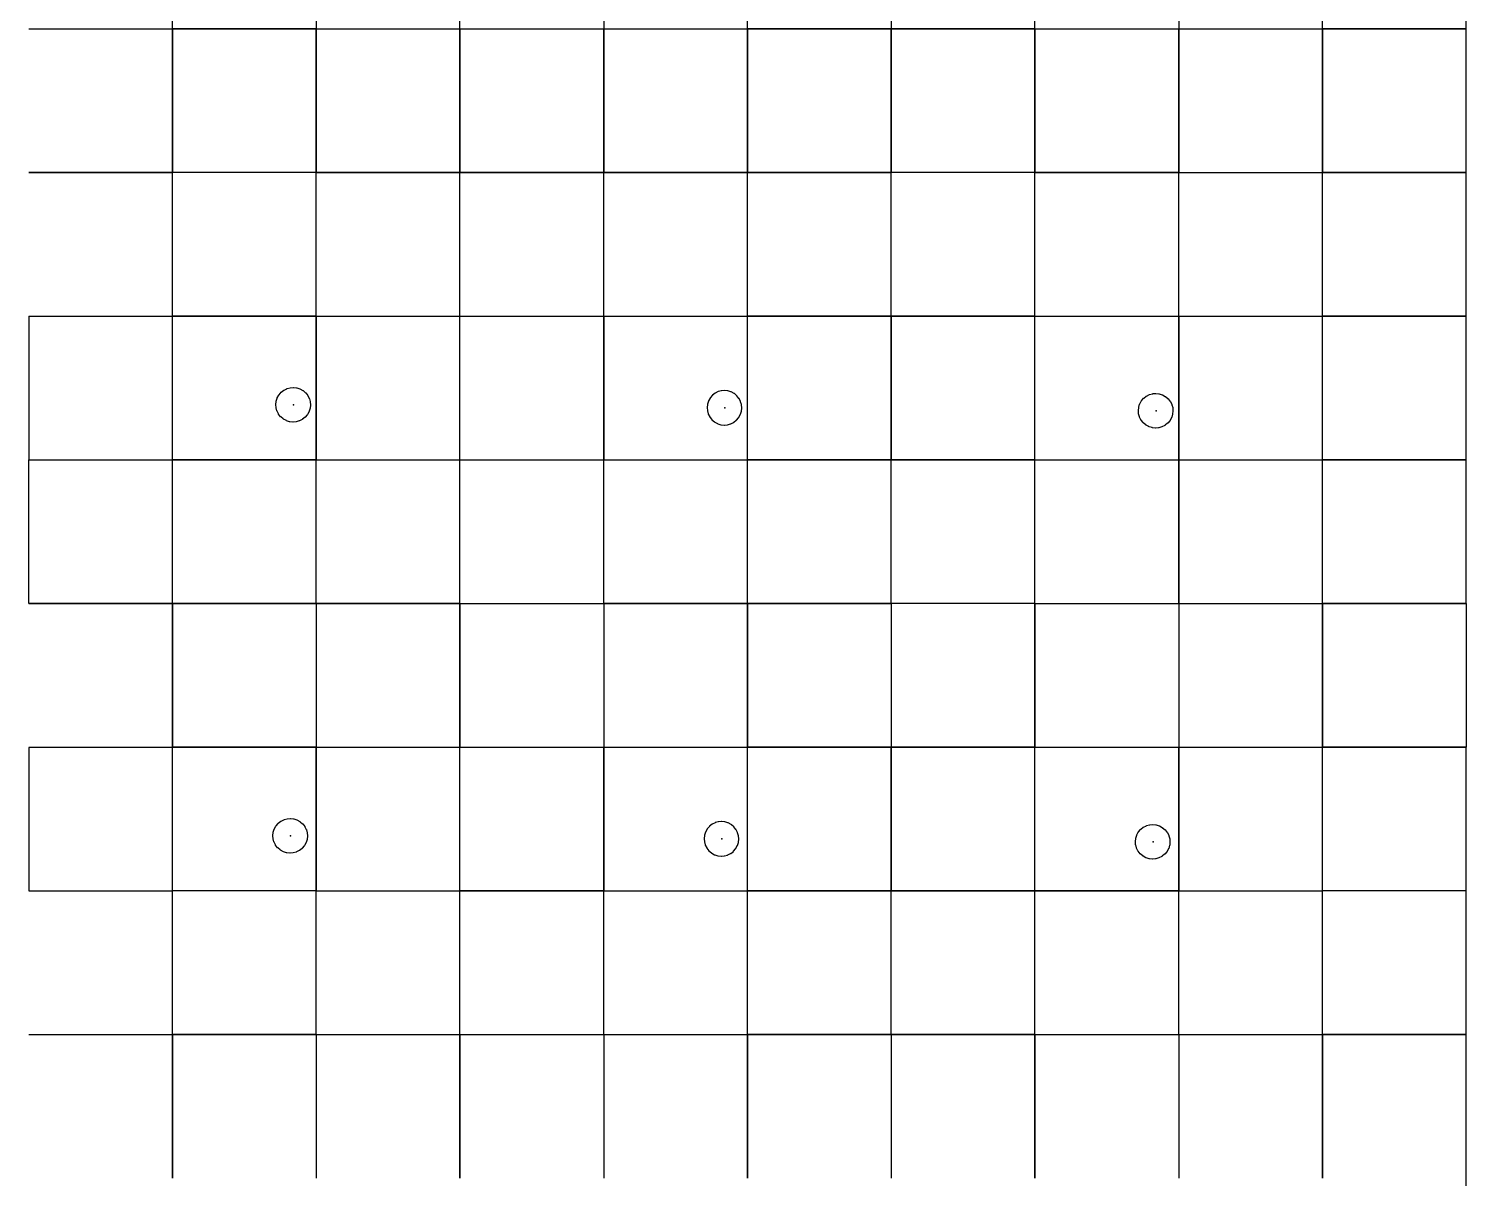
# Model space of a CAD drawing. Header units: metres. Extents: x 0 to 398, y -24 to 612.
# Drawn here: x 270 to 360, y 468 to 540 of the extents above; entities that cross this region are included whole.
import ezdxf

# ---------------------------------------------------------------- set-up
doc = ezdxf.new("R2010")
doc.units = ezdxf.units.M
doc.layers.add('LAYER_01_CUT', color=7, linetype='Continuous')
doc.layers.add('LAYER_04_GRID', color=7, linetype='Continuous')

msp = doc.modelspace()

# ---------------------------------------------------------------- linework, layer by layer
at = {"layer": 'LAYER_01_CUT'}
for points in [[(360, 531.006), (360, 540), (360, 540.006), (360, 549), (360, 549.006), (360, 558), (359.994, 558), (351, 558), (351, 566.994), (351, 567), (351, 575.994), (351, 576), (351, 584.994), (351, 585), (351, 593.994), (351, 594), (351, 602.994), (351, 603), (359.994, 603), (360, 603), (360, 594.006), (360, 594), (359.994, 594)], [(278.994, 540), (279, 540), (279, 548.994), (279, 549), (279, 557.994)], [(296.994, 540), (297, 540), (297, 548.994), (297, 549), (297, 557.994)], [(314.994, 540), (315, 540), (315, 548.994), (315, 549), (315, 557.994)], [(332.994, 540), (333, 540), (333, 548.994), (333, 549), (333, 557.994)], [(350.994, 540), (351, 540), (351, 548.994), (351, 549), (351, 557.994)], [(288, 548.994), (288, 540), (288, 540.006)], [(306, 548.994), (306, 540), (306, 540.006)], [(324, 548.994), (324, 540), (324, 540.006)], [(342, 548.994), (342, 540), (342, 540.006)], [(270.006, 540), (270, 540)], [(270, 540), (278.994, 540)], [(270.006, 540), (279, 540)], [(279, 540), (279, 540.006)], [(279, 539.994), (279, 540)], [(279, 531.006), (279, 540)], [(279, 540), (287.994, 540)], [(279, 540), (279.006, 540)], [(279, 539.994), (279, 531)], [(288, 540), (279.006, 540)], [(288, 540), (287.994, 540)], [(288, 539.994), (288, 540)], [(288, 531.006), (288, 540)], [(288, 540), (296.994, 540)], [(288, 540), (288.006, 540)], [(288, 539.994), (288, 531)], [(288.006, 540), (297, 540)], [(297, 540), (297, 540.006)], [(297.006, 540), (297, 540)], [(297, 539.994), (297, 540)], [(297, 531.006), (297, 540)], [(297, 540), (305.994, 540)], [(297, 539.994), (297, 531)], [(297.006, 540), (306, 540)], [(306, 540), (305.994, 540)], [(306, 539.994), (306, 540)], [(306, 531.006), (306, 540)], [(306, 540), (314.994, 540)], [(306, 540), (306.006, 540)], [(306, 539.994), (306, 531)], [(306.006, 540), (315, 540)], [(315, 540), (315, 540.006)], [(323.994, 540), (315, 540)], [(315.006, 540), (315, 540)], [(315, 539.994), (315, 540)], [(315, 531.006), (315, 540)], [(315, 539.994), (315, 531)], [(315.006, 540), (324, 540)], [(323.994, 540), (324, 540)], [(324, 539.994), (324, 540)], [(324, 531.006), (324, 540)], [(324, 540), (332.994, 540)], [(324, 540), (324.006, 540)], [(324, 539.994), (324, 531)], [(333, 540), (324.006, 540)], [(333, 540), (333, 540.006)], [(333, 539.994), (333, 540)], [(333, 531.006), (333, 540)], [(333, 540), (341.994, 540)], [(333, 540), (333.006, 540)], [(333, 539.994), (333, 531)], [(333.006, 540), (342, 540)], [(341.994, 540), (342, 540)], [(342.006, 540), (342, 540)], [(342, 539.994), (342, 540)], [(342, 531.006), (342, 540)], [(342, 540), (350.994, 540)], [(342, 539.994), (342, 531), (350.994, 531)], [(342.006, 540), (351, 540)], [(351, 540), (351, 540.006)], [(351, 539.994), (351, 540)], [(351, 531.006), (351, 540)], [(351, 540), (359.994, 540)], [(351, 540), (351.006, 540)], [(351, 539.994), (351, 531)], [(360, 540), (351.006, 540)], [(360, 540), (359.994, 540)], [(278.994, 531), (270, 531), (270.006, 531)], [(270, 521.994), (270, 513), (278.994, 513), (279, 513), (279, 521.994), (279, 522), (279, 530.994)], [(270.006, 531), (279, 531)], [(279, 531), (278.994, 531)], [(279, 531.006), (279, 531)], [(287.994, 531), (279, 531), (279.006, 531)], [(279, 530.994), (279, 531)], [(279, 522.006), (279, 531)], [(288, 531), (279.006, 531)], [(288, 531), (287.994, 531)], [(287.994, 522), (288, 522), (288, 530.994)], [(288, 531.006), (288, 531)], [(296.994, 531), (288, 531), (288.006, 531)], [(288, 530.994), (288, 531)], [(288, 522.006), (288, 531)], [(288, 521.994), (288, 513), (296.994, 513), (297, 513), (297, 521.994), (297, 522), (297, 530.994)], [(288.006, 531), (297, 531)], [(296.994, 531), (297, 531)], [(297, 531.006), (297, 531)], [(305.994, 531), (297, 531), (297.006, 531)], [(297, 530.994), (297, 531)], [(297, 522.006), (297, 531)], [(297.006, 531), (306, 531)], [(306, 531), (305.994, 531)], [(305.994, 522), (306, 522), (306, 530.994)], [(306, 531.006), (306, 531)], [(314.994, 531), (306, 531), (306.006, 531)], [(306, 530.994), (306, 531)], [(306, 522.006), (306, 531)], [(306, 521.994), (306, 513), (314.994, 513), (315, 513), (315, 521.994), (315, 522), (315, 530.994)], [(306.006, 531), (315, 531)], [(314.994, 531), (315, 531)], [(315, 531.006), (315, 531)], [(323.994, 531), (315, 531), (315.006, 531)], [(315, 530.994), (315, 531)], [(315, 522.006), (315, 531)], [(315.006, 531), (324, 531)], [(323.994, 531), (324, 531)], [(323.994, 522), (324, 522), (324, 530.994)], [(324, 531.006), (324, 531)], [(332.994, 531), (324, 531), (324.006, 531)], [(324, 530.994), (324, 531)], [(324, 522.006), (324, 531)], [(324, 521.994), (324, 513), (332.994, 513), (333, 513), (333, 521.994), (333, 522), (333, 530.994)], [(333, 531), (324.006, 531)], [(333, 531), (332.994, 531)], [(333, 531.006), (333, 531)], [(341.994, 531), (333, 531), (333.006, 531)], [(333, 530.994), (333, 531)], [(333, 522.006), (333, 531)], [(333.006, 531), (342, 531)], [(341.994, 531), (342, 531)], [(341.994, 522), (342, 522), (342, 530.994)], [(342, 531.006), (342, 531)], [(342.006, 531), (342, 531)], [(342, 530.994), (342, 531)], [(342, 522.006), (342, 531)], [(342.006, 531), (351, 531)], [(351, 531), (350.994, 531)], [(351, 531.006), (351, 531)], [(360, 459.006), (360, 468), (360, 468.006), (360, 477), (360, 477.006), (360, 486), (359.994, 486), (351, 486), (351, 494.994), (351, 495), (351, 503.994), (351, 504), (351, 512.994), (351, 513), (351, 521.994), (351, 522), (351, 530.994), (351, 531), (359.994, 531), (360, 531), (351.006, 531)], [(351, 522.006), (351, 531)], [(351, 531), (351.006, 531)], [(360, 531.006), (360, 531)], [(360, 522.006), (360, 531)], [(270.006, 522), (270, 522)], [(270, 522), (278.994, 522)], [(270.006, 522), (279, 522)], [(279, 522), (278.994, 522)], [(279, 522), (279, 522.006)], [(279, 513.006), (279, 522)], [(279, 522), (287.994, 522)], [(279, 522), (279.006, 522)], [(288, 522), (279.006, 522)], [(288, 522), (288, 522.006)], [(288, 513.006), (288, 522)], [(288, 522), (288, 521.994)], [(288, 522), (296.994, 522)], [(288, 522), (288.006, 522)], [(288.006, 522), (297, 522)], [(296.994, 522), (297, 522)], [(297, 522), (297, 522.006)], [(297.006, 522), (297, 522)], [(297, 513.006), (297, 522)], [(297, 522), (305.994, 522)], [(297.006, 522), (306, 522)], [(306, 522), (306, 522.006)], [(306, 513.006), (306, 522)], [(306, 522), (306, 521.994)], [(306, 522), (314.994, 522)], [(306, 522), (306.006, 522)], [(306.006, 522), (315, 522)], [(314.994, 522), (315, 522)], [(315, 522), (315, 522.006)], [(323.994, 522), (315, 522)], [(315.006, 522), (315, 522)], [(315, 513.006), (315, 522)], [(315.006, 522), (324, 522)], [(324, 522), (324, 522.006)], [(324, 513.006), (324, 522)], [(324, 522), (324, 521.994)], [(324, 522), (332.994, 522)], [(324, 522), (324.006, 522)], [(333, 522), (324.006, 522)], [(333, 522), (332.994, 522)], [(333, 522), (333, 522.006)], [(333, 513.006), (333, 522)], [(333, 522), (341.994, 522)], [(333, 522), (333.006, 522)], [(333.006, 522), (342, 522)], [(342, 522), (342, 522.006)], [(342.006, 522), (342, 522)], [(342, 513.006), (342, 522)], [(342, 522), (342, 521.994)], [(342, 522), (350.994, 522)], [(342, 521.994), (342, 513), (350.994, 513)], [(342.006, 522), (351, 522)], [(351, 522), (350.994, 522)], [(351, 522), (351, 522.006)], [(351, 513.006), (351, 522)], [(351, 522), (359.994, 522)], [(351, 522), (351.006, 522)], [(360, 522), (351.006, 522)], [(360, 522.006), (360, 522), (359.994, 522)], [(360, 513.006), (360, 522)], [(285.489, 516.271), (285.474, 516.45), (285.474, 516.458), (285.474, 516.466), (285.494, 516.656), (285.495, 516.665), (285.497, 516.673), (285.555, 516.861), (285.558, 516.869), (285.561, 516.877), (285.657, 517.054), (285.662, 517.061), (285.673, 517.075), (285.804, 517.23), (285.811, 517.235), (285.97, 517.361), (285.977, 517.366), (285.985, 517.37), (286.162, 517.459), (286.17, 517.462), (286.178, 517.465), (286.362, 517.516), (286.37, 517.518), (286.377, 517.519), (286.557, 517.533), (286.564, 517.534), (286.573, 517.533), (286.763, 517.514), (286.771, 517.512), (286.779, 517.51), (286.967, 517.453), (286.975, 517.45), (286.983, 517.446), (287.16, 517.35), (287.167, 517.345), (287.181, 517.334), (287.336, 517.203), (287.342, 517.196), (287.467, 517.037), (287.472, 517.03), (287.476, 517.022), (287.565, 516.845), (287.569, 516.837), (287.571, 516.829), (287.622, 516.646), (287.624, 516.638), (287.625, 516.63), (287.64, 516.451), (287.64, 516.443), (287.64, 516.435), (287.62, 516.245), (287.619, 516.236), (287.617, 516.228), (287.559, 516.04), (287.556, 516.032), (287.552, 516.024), (287.456, 515.847), (287.452, 515.84), (287.44, 515.826), (287.309, 515.671), (287.303, 515.665), (287.144, 515.54), (287.136, 515.535), (287.129, 515.531), (286.951, 515.442), (286.944, 515.439), (286.936, 515.436), (286.752, 515.385), (286.744, 515.383), (286.736, 515.382), (286.557, 515.367), (286.549, 515.367), (286.541, 515.368), (286.351, 515.387), (286.342, 515.388), (286.334, 515.391), (286.146, 515.448), (286.138, 515.451), (286.13, 515.455), (285.954, 515.551), (285.946, 515.556), (285.933, 515.567), (285.777, 515.698), (285.772, 515.704), (285.647, 515.864), (285.642, 515.871), (285.637, 515.878), (285.548, 516.056), (285.545, 516.064), (285.542, 516.072), (285.491, 516.255), (285.49, 516.263), (285.489, 516.271)], [(313.951, 515.256), (314.128, 515.344), (314.136, 515.349), (314.143, 515.354), (314.302, 515.479), (314.309, 515.485), (314.44, 515.64), (314.451, 515.653), (314.456, 515.661), (314.552, 515.838), (314.555, 515.845), (314.558, 515.854), (314.616, 516.041), (314.618, 516.05), (314.619, 516.058), (314.639, 516.248), (314.639, 516.256), (314.639, 516.264), (314.624, 516.443), (314.623, 516.451), (314.621, 516.459), (314.571, 516.643), (314.568, 516.651), (314.565, 516.659), (314.476, 516.836), (314.471, 516.843), (314.466, 516.851), (314.341, 517.01), (314.335, 517.017), (314.18, 517.147), (314.167, 517.159), (314.159, 517.163), (313.982, 517.259), (313.975, 517.263), (313.966, 517.266), (313.779, 517.324), (313.771, 517.326), (313.762, 517.327), (313.572, 517.347), (313.564, 517.347), (313.556, 517.347), (313.377, 517.332), (313.369, 517.331), (313.361, 517.329), (313.177, 517.278), (313.169, 517.276), (313.162, 517.272), (312.984, 517.184), (312.977, 517.179), (312.969, 517.174), (312.81, 517.049), (312.803, 517.043), (312.673, 516.888), (312.661, 516.875), (312.657, 516.867), (312.561, 516.69), (312.557, 516.682), (312.554, 516.674), (312.496, 516.486), (312.494, 516.478), (312.493, 516.47), (312.473, 516.28), (312.473, 516.271), (312.473, 516.264), (312.488, 516.085), (312.489, 516.077), (312.491, 516.069), (312.542, 515.885), (312.544, 515.877), (312.548, 515.869), (312.637, 515.692), (312.641, 515.684), (312.646, 515.677), (312.771, 515.518), (312.777, 515.511), (312.932, 515.381), (312.946, 515.369), (312.953, 515.365), (313.13, 515.269), (313.138, 515.265), (313.146, 515.262), (313.334, 515.204), (313.342, 515.202), (313.35, 515.201), (313.54, 515.181), (313.549, 515.181), (313.556, 515.181), (313.736, 515.196), (313.743, 515.197), (313.751, 515.199), (313.935, 515.249), (313.943, 515.252), (313.951, 515.256)], [(339.553, 516.488), (339.556, 516.496), (339.56, 516.504), (339.656, 516.681), (339.661, 516.688), (339.672, 516.702), (339.803, 516.857), (339.809, 516.863), (339.969, 516.988), (339.976, 516.993), (339.983, 516.997), (340.161, 517.086), (340.169, 517.089), (340.177, 517.092), (340.36, 517.143), (340.368, 517.145), (340.376, 517.146), (340.555, 517.161), (340.563, 517.161), (340.571, 517.16), (340.761, 517.141), (340.77, 517.139), (340.778, 517.137), (340.966, 517.08), (340.974, 517.077), (340.982, 517.073), (341.159, 516.977), (341.166, 516.972), (341.18, 516.961), (341.335, 516.83), (341.341, 516.823), (341.466, 516.664), (341.471, 516.657), (341.475, 516.649), (341.564, 516.472), (341.567, 516.464), (341.57, 516.456), (341.621, 516.273), (341.623, 516.265), (341.624, 516.257), (341.638, 516.078), (341.639, 516.07), (341.638, 516.062), (341.619, 515.872), (341.618, 515.863), (341.615, 515.855), (341.558, 515.667), (341.555, 515.659), (341.551, 515.651), (341.455, 515.474), (341.45, 515.467), (341.439, 515.453), (341.308, 515.298), (341.302, 515.292), (341.142, 515.167), (341.135, 515.162), (341.128, 515.158), (340.95, 515.069), (340.942, 515.066), (340.934, 515.063), (340.751, 515.012), (340.743, 515.01), (340.735, 515.009), (340.556, 514.994), (340.548, 514.994), (340.54, 514.995), (340.35, 515.014), (340.341, 515.016), (340.333, 515.018), (340.145, 515.075), (340.137, 515.078), (340.129, 515.082), (339.952, 515.178), (339.945, 515.183), (339.931, 515.194), (339.776, 515.325), (339.77, 515.332), (339.645, 515.491), (339.64, 515.498), (339.636, 515.506), (339.547, 515.683), (339.544, 515.691), (339.541, 515.699), (339.49, 515.882), (339.488, 515.89), (339.487, 515.898), (339.473, 516.077), (339.472, 516.085), (339.473, 516.093), (339.492, 516.283), (339.493, 516.292), (339.496, 516.3), (339.553, 516.488)], [(270.006, 513), (270, 513)], [(278.994, 504), (270, 504), (270, 512.994)], [(270.006, 513), (279, 513)], [(279, 513.006), (279, 513)], [(279, 512.994), (279, 513)], [(279, 504.006), (279, 513)], [(279, 513), (287.994, 513)], [(279, 513), (279.006, 513)], [(287.994, 486), (279, 486), (279, 494.994), (279, 495), (279, 503.994), (279, 504), (279, 512.994)], [(288, 513), (279.006, 513)], [(288, 513), (287.994, 513)], [(288, 513.006), (288, 513)], [(288, 512.994), (288, 513)], [(288, 504.006), (288, 513)], [(288, 513), (288.006, 513)], [(296.994, 504), (288, 504), (288, 512.994)], [(288.006, 513), (297, 513)], [(297, 513.006), (297, 513)], [(297.006, 513), (297, 513)], [(297, 512.994), (297, 513)], [(297, 504.006), (297, 513)], [(297, 513), (305.994, 513)], [(305.994, 486), (297, 486), (297, 494.994), (297, 495), (297, 503.994), (297, 504), (297, 512.994)], [(297.006, 513), (306, 513)], [(306, 513), (305.994, 513)], [(306, 513.006), (306, 513)], [(306, 512.994), (306, 513)], [(306, 504.006), (306, 513)], [(306, 513), (306.006, 513)], [(314.994, 504), (306, 504), (306, 512.994)], [(306.006, 513), (315, 513)], [(315, 513.006), (315, 513)], [(323.994, 513), (315, 513)], [(315.006, 513), (315, 513)], [(315, 512.994), (315, 513)], [(315, 504.006), (315, 513)], [(323.994, 486), (315, 486), (315, 494.994), (315, 495), (315, 503.994), (315, 504), (315, 512.994)], [(315.006, 513), (324, 513)], [(323.994, 513), (324, 513)], [(324, 513.006), (324, 513)], [(324, 512.994), (324, 513)], [(324, 504.006), (324, 513)], [(324, 513), (324.006, 513)], [(332.994, 504), (324, 504), (324, 512.994)], [(333, 513), (324.006, 513)], [(333, 513.006), (333, 513)], [(333, 512.994), (333, 513)], [(333, 504.006), (333, 513)], [(333, 513), (341.994, 513)], [(333, 513), (333.006, 513)], [(341.994, 486), (333, 486), (333, 494.994), (333, 495), (333, 503.994), (333, 504), (333, 512.994)], [(333.006, 513), (342, 513)], [(341.994, 513), (342, 513)], [(342, 513.006), (342, 513)], [(342.006, 513), (342, 513)], [(342, 512.994), (342, 513)], [(342, 504.006), (342, 513)], [(342, 512.994), (342, 504), (342, 504.006)], [(342.006, 513), (351, 513)], [(351, 513), (350.994, 513)], [(351, 513.006), (351, 513)], [(351, 504.006), (351, 513)], [(351, 513), (359.994, 513)], [(351, 513), (351.006, 513)], [(360, 513), (351.006, 513)], [(360, 513.006), (360, 513), (359.994, 513)], [(360, 504.006), (360, 513)], [(270.006, 504), (270, 504)], [(270.006, 504), (279, 504)], [(279, 504), (278.994, 504)], [(279, 504), (279, 504.006)], [(279, 504), (279, 495.006)], [(279, 504), (287.994, 504)], [(279, 504), (279.006, 504)], [(288, 504), (279.006, 504)], [(288, 504), (287.994, 504)], [(288, 504), (288, 504.006)], [(288, 504), (288, 503.994)], [(288, 504), (288, 495.006)], [(288, 504), (288.006, 504)], [(288, 503.994), (288, 495), (288, 495.006)], [(288.006, 504), (297, 504)], [(296.994, 504), (297, 504)], [(297, 504), (297, 504.006)], [(297.006, 504), (297, 504)], [(297, 504), (297, 495.006)], [(297, 504), (305.994, 504)], [(297.006, 504), (306, 504)], [(306, 504), (305.994, 504)], [(306, 504), (306, 504.006)], [(306, 504), (306, 503.994)], [(306, 504), (306, 495.006)], [(306, 504), (306.006, 504)], [(306, 503.994), (306, 495), (306, 495.006)], [(306.006, 504), (315, 504)], [(314.994, 504), (315, 504)], [(315, 504), (315, 504.006)], [(323.994, 504), (315, 504)], [(315.006, 504), (315, 504)], [(315, 504), (315, 495.006)], [(315.006, 504), (324, 504)], [(323.994, 504), (324, 504)], [(324, 504), (324, 504.006)], [(324, 504), (324, 503.994)], [(324, 504), (324, 495.006)], [(324, 504), (324.006, 504)], [(324, 503.994), (324, 495), (324, 495.006)], [(333, 504), (324.006, 504)], [(333, 504), (332.994, 504)], [(333, 504), (333, 504.006)], [(333, 504), (333, 495.006)], [(333, 504), (341.994, 504)], [(333, 504), (333.006, 504)], [(333.006, 504), (342, 504)], [(341.994, 504), (342, 504)], [(342.006, 504), (342, 504)], [(342, 504), (342, 503.994)], [(342, 504), (342, 495.006)], [(342, 504), (350.994, 504)], [(342, 503.994), (342, 495), (342, 495.006)], [(342.006, 504), (351, 504)], [(351, 504), (350.994, 504)], [(351, 504), (351, 504.006)], [(351, 504), (351, 495.006)], [(351, 504), (359.994, 504)], [(351, 504), (351.006, 504)], [(360, 504), (351.006, 504)], [(360, 504.006), (360, 504), (360, 495.006), (360, 495), (359.994, 495)], [(360, 504), (359.994, 504)], [(270.006, 495), (270, 495)], [(270, 495), (278.994, 495)], [(270, 494.994), (270, 486), (278.994, 486)], [(270.006, 495), (279, 495)], [(279, 495), (278.994, 495)], [(279, 495), (279, 495.006)], [(279, 486.006), (279, 495)], [(279, 495), (287.994, 495)], [(279, 495), (279.006, 495)], [(288, 495), (279.006, 495)], [(288, 495), (287.994, 495)], [(288, 486.006), (288, 495)], [(288, 495), (288, 494.994)], [(288, 495), (296.994, 495)], [(288, 495), (288.006, 495)], [(288, 494.994), (288, 486), (296.994, 486)], [(288.006, 495), (297, 495)], [(296.994, 495), (297, 495)], [(297, 495), (297, 495.006)], [(297.006, 495), (297, 495)], [(297, 486.006), (297, 495)], [(297, 495), (305.994, 495)], [(297.006, 495), (306, 495)], [(306, 495), (305.994, 495)], [(306, 486.006), (306, 495)], [(306, 495), (306, 494.994)], [(306, 495), (314.994, 495)], [(306, 495), (306.006, 495)], [(306, 494.994), (306, 486), (314.994, 486)], [(306.006, 495), (315, 495)], [(314.994, 495), (315, 495)], [(315, 495), (315, 495.006)], [(323.994, 495), (315, 495)], [(315.006, 495), (315, 495)], [(315, 486.006), (315, 495)], [(315.006, 495), (324, 495)], [(323.994, 495), (324, 495)], [(324, 486.006), (324, 495)], [(324, 495), (324, 494.994)], [(324, 495), (332.994, 495)], [(324, 495), (324.006, 495)], [(324, 494.994), (324, 486), (332.994, 486)], [(333, 495), (324.006, 495)], [(333, 495), (332.994, 495)], [(333, 495), (333, 495.006)], [(333, 486.006), (333, 495)], [(333, 495), (341.994, 495)], [(333, 495), (333.006, 495)], [(333.006, 495), (342, 495)], [(341.994, 495), (342, 495)], [(342.006, 495), (342, 495)], [(342, 486.006), (342, 495)], [(342, 495), (342, 494.994)], [(342, 495), (350.994, 495)], [(342, 494.994), (342, 486), (350.994, 486)], [(342.006, 495), (351, 495)], [(351, 495), (350.994, 495)], [(351, 495), (351, 495.006)], [(351, 486.006), (351, 495)], [(351, 495), (359.994, 495)], [(351, 495), (351.006, 495)], [(360, 495), (351.006, 495)], [(360, 486.006), (360, 495)], [(285.624, 490.236), (285.784, 490.361), (285.791, 490.366), (285.798, 490.371), (285.976, 490.46), (285.984, 490.463), (285.992, 490.466), (286.175, 490.516), (286.183, 490.518), (286.191, 490.519), (286.37, 490.534), (286.378, 490.534), (286.386, 490.534), (286.576, 490.514), (286.585, 490.513), (286.593, 490.511), (286.781, 490.453), (286.789, 490.45), (286.797, 490.447), (286.973, 490.35), (286.981, 490.346), (286.994, 490.335), (287.15, 490.204), (287.155, 490.197), (287.281, 490.038), (287.286, 490.031), (287.29, 490.023), (287.379, 489.846), (287.382, 489.838), (287.385, 489.83), (287.436, 489.646), (287.437, 489.638), (287.438, 489.63), (287.453, 489.451), (287.454, 489.444), (287.453, 489.435), (287.434, 489.245), (287.432, 489.237), (287.43, 489.229), (287.373, 489.041), (287.37, 489.033), (287.366, 489.025), (287.27, 488.848), (287.265, 488.84), (287.254, 488.827), (287.123, 488.672), (287.116, 488.666), (286.957, 488.541), (286.95, 488.536), (286.942, 488.531), (286.765, 488.443), (286.757, 488.439), (286.749, 488.437), (286.566, 488.386), (286.558, 488.384), (286.55, 488.383), (286.37, 488.368), (286.363, 488.368), (286.355, 488.368), (286.164, 488.388), (286.156, 488.389), (286.148, 488.391), (285.96, 488.449), (285.952, 488.452), (285.944, 488.456), (285.767, 488.552), (285.76, 488.556), (285.746, 488.568), (285.591, 488.698), (285.585, 488.705), (285.46, 488.864), (285.455, 488.872), (285.451, 488.879), (285.362, 489.056), (285.358, 489.064), (285.356, 489.072), (285.305, 489.256), (285.303, 489.264), (285.302, 489.272), (285.287, 489.451), (285.287, 489.459), (285.288, 489.467), (285.307, 489.657), (285.308, 489.665), (285.31, 489.674), (285.368, 489.861), (285.371, 489.87), (285.375, 489.877), (285.471, 490.054), (285.476, 490.062), (285.487, 490.075), (285.618, 490.23), (285.624, 490.236)], [(313.147, 488.205), (313.155, 488.203), (313.163, 488.201), (313.354, 488.182), (313.362, 488.181), (313.37, 488.182), (313.549, 488.197), (313.557, 488.198), (313.565, 488.199), (313.748, 488.25), (313.756, 488.253), (313.764, 488.256), (313.941, 488.345), (313.949, 488.349), (313.956, 488.354), (314.115, 488.48), (314.122, 488.485), (314.253, 488.64), (314.264, 488.654), (314.269, 488.661), (314.365, 488.838), (314.369, 488.846), (314.372, 488.854), (314.429, 489.042), (314.431, 489.05), (314.433, 489.059), (314.452, 489.249), (314.453, 489.257), (314.452, 489.265), (314.438, 489.444), (314.437, 489.452), (314.435, 489.46), (314.384, 489.643), (314.381, 489.651), (314.378, 489.659), (314.289, 489.837), (314.285, 489.844), (314.28, 489.851), (314.155, 490.011), (314.149, 490.017), (313.994, 490.148), (313.98, 490.159), (313.972, 490.164), (313.796, 490.26), (313.788, 490.264), (313.78, 490.267), (313.592, 490.324), (313.584, 490.327), (313.575, 490.328), (313.385, 490.347), (313.377, 490.348), (313.369, 490.348), (313.19, 490.333), (313.182, 490.332), (313.174, 490.33), (312.991, 490.279), (312.983, 490.277), (312.975, 490.273), (312.797, 490.184), (312.79, 490.18), (312.783, 490.175), (312.623, 490.05), (312.617, 490.044), (312.486, 489.889), (312.475, 489.875), (312.47, 489.868), (312.374, 489.691), (312.37, 489.683), (312.367, 489.675), (312.309, 489.487), (312.307, 489.479), (312.306, 489.471), (312.287, 489.28), (312.286, 489.272), (312.286, 489.264), (312.301, 489.085), (312.302, 489.077), (312.304, 489.069), (312.355, 488.886), (312.357, 488.878), (312.361, 488.87), (312.45, 488.693), (312.454, 488.685), (312.459, 488.678), (312.584, 488.519), (312.59, 488.512), (312.745, 488.381), (312.759, 488.37), (312.766, 488.365), (312.943, 488.269), (312.951, 488.265), (312.959, 488.262), (313.147, 488.205)], [(340.949, 488.163), (340.941, 488.159), (340.764, 488.07), (340.756, 488.066), (340.748, 488.064), (340.564, 488.013), (340.556, 488.011), (340.548, 488.01), (340.369, 487.995), (340.361, 487.995), (340.353, 487.995), (340.163, 488.015), (340.155, 488.016), (340.146, 488.018), (339.959, 488.076), (339.951, 488.079), (339.943, 488.083), (339.766, 488.179), (339.758, 488.183), (339.745, 488.195), (339.59, 488.326), (339.584, 488.332), (339.459, 488.491), (339.454, 488.499), (339.449, 488.506), (339.361, 488.684), (339.357, 488.691), (339.354, 488.699), (339.304, 488.883), (339.302, 488.891), (339.301, 488.899), (339.286, 489.078), (339.286, 489.086), (339.286, 489.094), (339.306, 489.284), (339.307, 489.292), (339.309, 489.301), (339.367, 489.489), (339.37, 489.497), (339.374, 489.504), (339.47, 489.681), (339.474, 489.689), (339.486, 489.702), (339.616, 489.857), (339.623, 489.863), (339.782, 489.988), (339.789, 489.993), (339.797, 489.998), (339.974, 490.087), (339.982, 490.09), (339.99, 490.093), (340.174, 490.143), (340.182, 490.145), (340.19, 490.146), (340.369, 490.161), (340.377, 490.161), (340.385, 490.161), (340.575, 490.141), (340.583, 490.14), (340.592, 490.138), (340.779, 490.08), (340.787, 490.077), (340.795, 490.074), (340.972, 489.978), (340.98, 489.973), (340.993, 489.962), (341.148, 489.831), (341.154, 489.824), (341.279, 489.665), (341.284, 489.658), (341.289, 489.65), (341.378, 489.473), (341.381, 489.465), (341.384, 489.457), (341.434, 489.273), (341.436, 489.265), (341.437, 489.257), (341.452, 489.078), (341.452, 489.071), (341.452, 489.062), (341.432, 488.872), (341.431, 488.864), (341.429, 488.856), (341.371, 488.668), (341.368, 488.66), (341.365, 488.652), (341.268, 488.475), (341.264, 488.467), (341.252, 488.454), (341.122, 488.299), (341.115, 488.293), (340.956, 488.168), (340.949, 488.163)], [(270.006, 486), (270, 486)], [(270.006, 486), (279, 486)], [(279, 486), (278.994, 486)], [(278.994, 468), (279, 468), (279, 476.994), (279, 477), (279, 485.994)], [(279, 486.006), (279, 486)], [(279, 485.994), (279, 486)], [(279, 477.006), (279, 486)], [(279, 486), (279.006, 486)], [(288, 486), (279.006, 486)], [(288, 486), (287.994, 486)], [(287.994, 477), (288, 477), (288, 485.994)], [(288, 486.006), (288, 486)], [(288, 485.994), (288, 486)], [(288, 477.006), (288, 486)], [(288, 486), (288.006, 486)], [(288.006, 486), (297, 486)], [(296.994, 486), (297, 486)], [(296.994, 468), (297, 468), (297, 476.994), (297, 477), (297, 485.994)], [(297, 486.006), (297, 486)], [(297.006, 486), (297, 486)], [(297, 485.994), (297, 486)], [(297, 477.006), (297, 486)], [(297.006, 486), (306, 486)], [(306, 486), (305.994, 486)], [(305.994, 477), (306, 477), (306, 485.994)], [(306, 486.006), (306, 486)], [(306, 485.994), (306, 486)], [(306, 477.006), (306, 486)], [(306, 486), (306.006, 486)], [(306.006, 486), (315, 486)], [(314.994, 486), (315, 486)], [(314.994, 468), (315, 468), (315, 476.994), (315, 477), (315, 485.994)], [(315, 486.006), (315, 486)], [(315.006, 486), (315, 486)], [(315, 485.994), (315, 486)], [(315, 477.006), (315, 486)], [(315.006, 486), (324, 486)], [(323.994, 486), (324, 486)], [(323.994, 477), (324, 477), (324, 485.994)], [(324, 486.006), (324, 486)], [(324, 485.994), (324, 486)], [(324, 477.006), (324, 486)], [(324, 486), (324.006, 486)], [(333, 486), (324.006, 486)], [(333, 486), (332.994, 486)], [(332.994, 468), (333, 468), (333, 476.994), (333, 477), (333, 485.994)], [(333, 486.006), (333, 486)], [(333, 485.994), (333, 486)], [(333, 477.006), (333, 486)], [(333, 486), (333.006, 486)], [(333.006, 486), (342, 486)], [(341.994, 486), (342, 486)], [(341.994, 477), (342, 477), (342, 485.994)], [(342, 486.006), (342, 486)], [(342.006, 486), (342, 486)], [(342, 485.994), (342, 486)], [(342, 477.006), (342, 486)], [(342.006, 486), (351, 486)], [(351, 486), (350.994, 486)], [(350.994, 468), (351, 468), (351, 476.994), (351, 477), (351, 485.994)], [(351, 486.006), (351, 486)], [(351, 485.994), (351, 486)], [(351, 477.006), (351, 486)], [(351, 486), (351.006, 486)], [(360, 486), (351.006, 486)], [(360, 486.006), (360, 486)], [(270.006, 477), (270, 477)], [(270, 477), (278.994, 477)], [(270.006, 477), (279, 477)], [(279, 477), (278.994, 477)], [(279, 477), (279, 477.006)], [(279, 477), (279, 468.006)], [(279, 477), (287.994, 477)], [(279, 477), (279.006, 477)], [(288, 477), (279.006, 477)], [(288, 477), (288, 477.006)], [(288, 477), (288, 476.994)], [(288, 477), (288, 468.006)], [(288, 477), (296.994, 477)], [(288, 477), (288.006, 477)], [(288, 476.994), (288, 468), (288, 468.006)], [(288.006, 477), (297, 477)], [(296.994, 477), (297, 477)], [(297, 477), (297, 477.006)], [(297.006, 477), (297, 477)], [(297, 477), (297, 468.006)], [(297, 477), (305.994, 477)], [(297.006, 477), (306, 477)], [(306, 477), (306, 477.006)], [(306, 477), (306, 476.994)], [(306, 477), (306, 468.006)], [(306, 477), (314.994, 477)], [(306, 477), (306.006, 477)], [(306, 476.994), (306, 468), (306, 468.006)], [(306.006, 477), (315, 477)], [(314.994, 477), (315, 477)], [(315, 477), (315, 477.006)], [(323.994, 477), (315, 477)], [(315.006, 477), (315, 477)], [(315, 477), (315, 468.006)], [(315.006, 477), (324, 477)], [(324, 477), (324, 477.006)], [(324, 477), (324, 476.994)], [(324, 477), (324, 468.006)], [(324, 477), (332.994, 477)], [(324, 477), (324.006, 477)], [(324, 476.994), (324, 468), (324, 468.006)], [(333, 477), (324.006, 477)], [(333, 477), (332.994, 477)], [(333, 477), (333, 477.006)], [(333, 477), (333, 468.006)], [(333, 477), (341.994, 477)], [(333, 477), (333.006, 477)], [(333.006, 477), (342, 477)], [(342, 477), (342, 477.006)], [(342.006, 477), (342, 477)], [(342, 477), (342, 476.994)], [(342, 477), (342, 468.006)], [(342, 477), (350.994, 477)], [(342, 476.994), (342, 468), (342, 468.006)], [(342.006, 477), (351, 477)], [(351, 477), (350.994, 477)], [(351, 477), (351, 477.006)], [(351, 477), (351, 468.006)], [(351, 477), (359.994, 477)], [(351, 477), (351.006, 477)], [(360, 477), (351.006, 477)], [(360, 477), (359.994, 477)], [(279, 468), (279, 468.006)], [(297, 468), (297, 468.006)], [(315, 468), (315, 468.006)], [(333, 468), (333, 468.006)], [(351, 468), (351, 468.006)]]:
    msp.add_lwpolyline(points, dxfattribs=at)
at = {"layer": 'LAYER_04_GRID'}
for p in [(286.584, 516.45), (313.583, 516.264), (340.582, 516.077), (286.397, 489.451), (313.396, 489.264), (340.396, 489.078)]:
    msp.add_point(p, dxfattribs=at)

doc.saveas('drawing.dxf')
